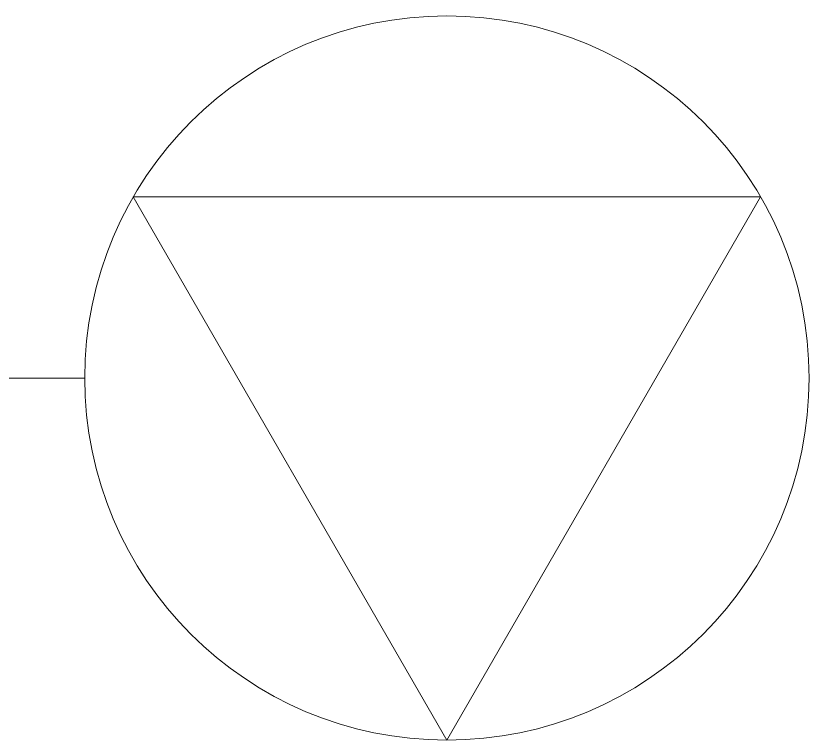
# Model space of a CAD drawing. Header units: metres. Extents: x 0 to 105485, y 0 to 425721.
# Drawn here: x 104956.246 to 104957.56, y 425444.3 to 425445.5 of the extents above; entities that cross this region are included whole.
import ezdxf

# ---------------------------------------------------------------- set-up
doc = ezdxf.new("R2010")
doc.units = ezdxf.units.M
doc.header["$MEASUREMENT"] = 0
doc.layers.add('B-XX-MO-ONDERZOEK_SONDERING-G', color=90, linetype='Continuous', lineweight=18)
doc.layers.add('B-XX-MO-ONDERZOEK_SONDERING-S', color=90, linetype='Continuous', lineweight=18)

msp = doc.modelspace()

# ---------------------------------------------------------------- linework, layer by layer
at = {"layer": 'B-XX-MO-ONDERZOEK_SONDERING-G', "color": 0, "true_color": 0x285cd6}
for points in [[(104956.31, 425444.9, 3.381), (104956.285, 425444.9, 3.361), (104956.285, 425444.9, 3.341), (104956.21, 425444.9, 3.321)], [(104956.235, 425444.9, 2.441), (104956.285, 425444.9, 2.421), (104956.31, 425444.9, 2.401), (104956.335, 425444.9, 2.381), (104956.36, 425444.9, 2.361), (104956.21, 425444.9, 2.341)], [(104956.21, 425444.9, -42.366), (104956.36, 425444.9, -42.386), (104956.36, 425444.9, -42.406), (104956.36, 425444.9, -42.426), (104956.36, 425444.9, -42.446)], [(104956.235, 425444.9, 2.021), (104956.26, 425444.9, 2.001), (104956.26, 425444.9, 1.981), (104956.26, 425444.9, 1.961), (104956.285, 425444.9, 1.941), (104956.285, 425444.9, 1.921), (104956.26, 425444.9, 1.901), (104956.26, 425444.9, 1.881), (104956.26, 425444.9, 1.861), (104956.235, 425444.9, 1.841)], [(104956.235, 425444.9, -12.596), (104956.26, 425444.9, -12.616), (104956.26, 425444.9, -12.636), (104956.26, 425444.9, -12.656), (104956.235, 425444.9, -12.676)], [(104956.235, 425444.9, -17.973), (104956.26, 425444.9, -17.993), (104956.26, 425444.9, -18.013), (104956.26, 425444.9, -18.033), (104956.26, 425444.9, -18.053), (104956.26, 425444.9, -18.073), (104956.26, 425444.9, -18.093), (104956.26, 425444.9, -18.113), (104956.26, 425444.9, -18.133), (104956.26, 425444.9, -18.153), (104956.235, 425444.9, -18.173)], [(104956.235, 425444.9, -18.332), (104956.26, 425444.9, -18.352), (104956.26, 425444.9, -18.372), (104956.26, 425444.9, -18.392), (104956.26, 425444.9, -18.412), (104956.26, 425444.9, -18.432), (104956.26, 425444.9, -18.452), (104956.26, 425444.9, -18.472), (104956.235, 425444.9, -18.492)], [(104956.235, 425444.9, -18.512), (104956.26, 425444.9, -18.532), (104956.26, 425444.9, -18.552), (104956.26, 425444.9, -18.572), (104956.26, 425444.9, -18.592), (104956.26, 425444.9, -18.612), (104956.235, 425444.9, -18.632)], [(104956.235, 425444.9, -39.824), (104956.26, 425444.9, -39.844), (104956.26, 425444.9, -39.864), (104956.235, 425444.9, -39.884)], [(104956.235, 425444.9, -40.738), (104956.26, 425444.9, -40.758), (104956.26, 425444.9, -40.778), (104956.26, 425444.9, -40.798), (104956.26, 425444.9, -40.817), (104956.26, 425444.9, -40.837), (104956.26, 425444.9, -40.857), (104956.26, 425444.9, -40.877), (104956.26, 425444.9, -40.897), (104956.26, 425444.9, -40.917), (104956.235, 425444.9, -40.937)], [(104956.235, 425444.9, -41.115), (104956.26, 425444.9, -41.135), (104956.26, 425444.9, -41.155), (104956.26, 425444.9, -41.175), (104956.26, 425444.9, -41.195), (104956.26, 425444.9, -41.215), (104956.26, 425444.9, -41.235), (104956.235, 425444.9, -41.254)], [(104956.235, 425444.9, -42.068), (104956.26, 425444.9, -42.088), (104956.235, 425444.9, -42.108)]]:
    msp.add_polyline3d(points, dxfattribs=at)
at = {"layer": 'B-XX-MO-ONDERZOEK_SONDERING-G', "color": 0, "true_color": 0x787878}
for points in [[(104956.36, 425444.9, 3.381), (104956.36, 425444.9, -42.446)], [(104957.56, 425444.9, 3.381), (104957.56, 425444.9, -42.446)]]:
    msp.add_polyline3d(points, dxfattribs=at)
at = {"layer": 'B-XX-MO-ONDERZOEK_SONDERING-S', "ltscale": 0.5}
msp.add_lwpolyline([(104956.4404, 425445.2), (104957.4796, 425445.2), (104956.96, 425444.3)], close=True, dxfattribs=at)
at = {"layer": 'B-XX-MO-ONDERZOEK_SONDERING-S'}
msp.add_circle((104956.96, 425444.9), 0.6, dxfattribs=at)

doc.saveas('drawing.dxf')
